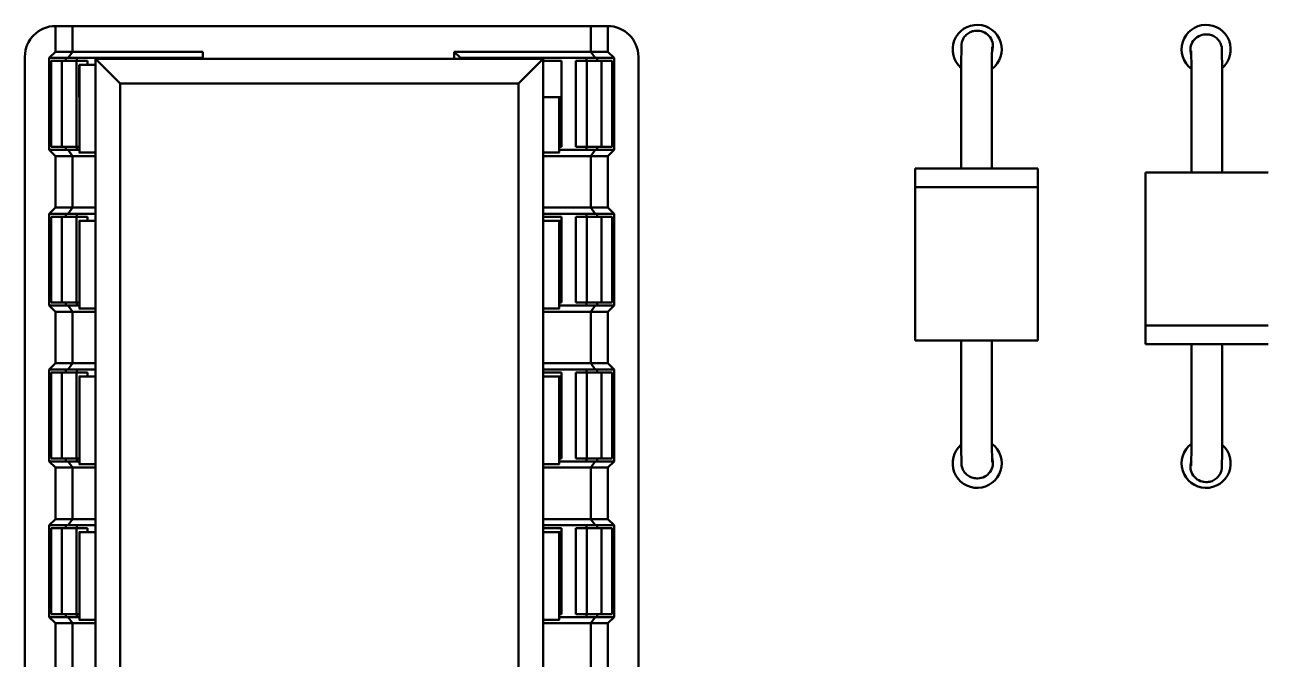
# Model space of a CAD drawing. Header units: millimetres. Extents: x -232 to 1390, y -69 to 653.
# Drawn here: x 533.29 to 553.55, y 396.87 to 407.21 of the extents above; entities that cross this region are included whole.
import ezdxf

# ---------------------------------------------------------------- set-up
doc = ezdxf.new("R2010")
doc.units = ezdxf.units.MM
doc.layers.add('Видимый контур (ГОСТ)', color=7, linetype='Continuous', lineweight=50)

msp = doc.modelspace()

# ---------------------------------------------------------------- linework, layer by layer
at = {"layer": 'Видимый контур (ГОСТ)'}
for p, q in [((533.787, 406.77), (533.787, 407.19)), ((533.787, 407.19), (534.062, 407.19)), ((534.062, 407.19), (542.512, 407.19)), ((534.062, 406.77), (534.062, 407.19)), ((542.512, 406.77), (542.512, 407.19)), ((542.512, 407.19), (542.787, 407.19)), ((542.787, 406.77), (542.787, 407.19)), ((548.804, 407.114), (548.817, 407.114)), ((552.549, 407.054), (552.536, 407.054)), ((533.681, 406.67), (533.787, 406.77)), ((533.787, 406.77), (534.062, 406.77)), ((533.99, 406.67), (534.062, 406.77)), ((534.062, 406.77), (536.187, 406.77)), ((536.187, 406.77), (536.187, 406.655)), ((540.287, 406.655), (540.287, 406.77)), ((540.287, 406.77), (542.512, 406.77)), ((540.387, 406.67), (540.287, 406.77)), ((542.512, 406.77), (542.787, 406.77)), ((542.583, 406.67), (542.512, 406.77)), ((542.787, 406.77), (542.892, 406.67)), ((533.287, 372.13), (533.287, 406.69)), ((533.681, 405.17), (533.681, 406.67)), ((533.681, 406.67), (533.956, 406.67)), ((533.715, 405.22), (533.715, 406.62)), ((533.715, 406.62), (533.888, 406.62)), ((533.888, 405.22), (533.888, 406.62)), ((533.888, 406.62), (534.129, 406.62)), ((533.956, 406.67), (533.956, 406.62)), ((533.956, 406.67), (533.99, 406.67)), ((533.99, 406.67), (536.187, 406.67)), ((534.129, 406.62), (534.305, 406.62)), ((534.129, 405.22), (534.129, 406.62)), ((534.132, 406.67), (534.132, 406.62)), ((534.172, 406.031), (534.172, 406.555)), ((534.177, 406.555), (534.172, 406.555)), ((534.177, 405.125), (534.177, 406.555)), ((534.437, 406.555), (534.177, 406.555)), ((534.305, 406.555), (534.305, 406.62)), ((541.737, 406.655), (534.437, 406.655)), ((534.437, 406.655), (534.437, 372.005)), ((534.841, 406.252), (534.437, 406.655)), ((540.387, 406.67), (542.583, 406.67)), ((540.387, 406.655), (540.387, 406.67)), ((541.333, 406.252), (541.737, 406.655)), ((541.737, 372.005), (541.737, 406.655)), ((541.737, 406.62), (542.034, 406.62)), ((542.034, 405.22), (542.034, 406.62)), ((542.268, 406.62), (542.445, 406.62)), ((542.268, 405.22), (542.268, 406.62)), ((542.441, 406.67), (542.441, 406.62)), ((542.445, 406.62), (542.685, 406.62)), ((542.445, 405.22), (542.445, 406.62)), ((542.583, 406.67), (542.617, 406.67)), ((542.617, 406.67), (542.617, 406.62)), ((542.617, 406.67), (542.892, 406.67)), ((542.685, 406.62), (542.858, 406.62)), ((542.685, 405.22), (542.685, 406.62)), ((542.858, 405.22), (542.858, 406.62)), ((542.892, 405.17), (542.892, 406.67)), ((543.287, 372.13), (543.287, 406.69)), ((541.333, 406.252), (534.841, 406.252)), ((534.841, 406.252), (534.841, 372.409)), ((541.333, 372.409), (541.333, 406.252)), ((534.172, 406.031), (534.168, 406.031)), ((541.996, 406.031), (541.737, 406.031)), ((541.996, 405.125), (541.996, 406.031)), ((541.996, 406.031), (542.012, 406.031)), ((548.549, 405.864), (548.549, 404.864)), ((549.049, 405.864), (549.049, 404.864)), ((552.303, 405.804), (552.303, 404.804)), ((552.803, 405.804), (552.803, 404.804)), ((533.787, 405.07), (533.681, 405.17)), ((533.956, 405.17), (533.681, 405.17)), ((533.715, 405.22), (533.888, 405.22)), ((533.888, 405.22), (534.129, 405.22)), ((533.956, 405.22), (533.956, 405.17)), ((533.99, 405.17), (533.956, 405.17)), ((533.99, 405.17), (534.062, 405.07)), ((534.169, 405.17), (533.99, 405.17)), ((534.129, 405.22), (534.168, 405.22)), ((534.132, 405.22), (534.132, 405.17)), ((534.177, 405.125), (534.169, 405.125)), ((534.437, 405.125), (534.177, 405.125)), ((541.996, 405.125), (541.737, 405.125)), ((541.996, 405.125), (542.004, 405.125)), ((542.583, 405.17), (542.004, 405.17)), ((542.012, 405.22), (542.034, 405.22)), ((542.268, 405.22), (542.445, 405.22)), ((542.441, 405.22), (542.441, 405.17)), ((542.445, 405.22), (542.685, 405.22)), ((542.583, 405.17), (542.512, 405.07)), ((542.617, 405.17), (542.583, 405.17)), ((542.617, 405.22), (542.617, 405.17)), ((542.892, 405.17), (542.617, 405.17)), ((542.685, 405.22), (542.858, 405.22)), ((542.892, 405.17), (542.787, 405.07)), ((533.787, 404.23), (533.787, 405.07)), ((534.062, 405.07), (533.787, 405.07)), ((534.437, 405.07), (534.062, 405.07)), ((534.062, 404.23), (534.062, 405.07)), ((542.512, 405.07), (541.737, 405.07)), ((542.787, 405.07), (542.512, 405.07)), ((542.512, 404.23), (542.512, 405.07)), ((542.787, 404.23), (542.787, 405.07)), ((547.799, 404.864), (547.799, 404.564)), ((549.799, 404.864), (547.8, 404.864)), ((549.799, 404.864), (549.799, 404.564)), ((551.553, 404.804), (553.552, 404.804)), ((551.553, 402.304), (551.553, 404.804)), ((549.799, 404.564), (547.799, 404.564)), ((547.799, 404.564), (547.799, 402.064)), ((547.8, 404.564), (549.799, 404.564)), ((549.799, 404.564), (549.799, 402.064)), ((533.681, 404.13), (533.787, 404.23)), ((533.681, 402.63), (533.681, 404.13)), ((533.681, 404.13), (533.956, 404.13)), ((533.787, 404.23), (534.062, 404.23)), ((533.956, 404.13), (533.99, 404.13)), ((533.956, 404.13), (533.956, 404.08)), ((533.99, 404.13), (534.062, 404.23)), ((533.99, 404.13), (534.437, 404.13)), ((534.062, 404.23), (534.437, 404.23)), ((534.132, 404.13), (534.132, 404.08)), ((541.737, 404.23), (542.512, 404.23)), ((541.737, 404.13), (542.583, 404.13)), ((542.441, 404.13), (542.441, 404.08)), ((542.512, 404.23), (542.787, 404.23)), ((542.583, 404.13), (542.512, 404.23)), ((542.583, 404.13), (542.617, 404.13)), ((542.617, 404.13), (542.892, 404.13)), ((542.617, 404.13), (542.617, 404.08)), ((542.787, 404.23), (542.892, 404.13)), ((542.892, 402.63), (542.892, 404.13)), ((533.715, 404.08), (533.888, 404.08)), ((533.715, 402.68), (533.715, 404.08)), ((533.888, 404.08), (534.129, 404.08)), ((533.888, 402.68), (533.888, 404.08)), ((534.129, 404.08), (534.305, 404.08)), ((534.129, 402.68), (534.129, 404.08)), ((534.177, 404.015), (534.168, 404.015)), ((534.177, 402.585), (534.177, 404.015)), ((534.437, 404.015), (534.177, 404.015)), ((534.305, 404.015), (534.305, 404.08)), ((541.737, 404.08), (542.034, 404.08)), ((541.996, 404.015), (541.737, 404.015)), ((541.996, 402.585), (541.996, 404.015)), ((541.996, 404.015), (542.012, 404.015)), ((542.034, 402.68), (542.034, 404.08)), ((542.268, 402.68), (542.268, 404.08)), ((542.268, 404.08), (542.445, 404.08)), ((542.445, 404.08), (542.685, 404.08)), ((542.445, 402.68), (542.445, 404.08)), ((542.685, 404.08), (542.858, 404.08)), ((542.685, 402.68), (542.685, 404.08)), ((542.858, 402.68), (542.858, 404.08)), ((533.787, 402.53), (533.681, 402.63)), ((533.956, 402.63), (533.681, 402.63)), ((533.715, 402.68), (533.888, 402.68)), ((533.787, 401.69), (533.787, 402.53)), ((534.062, 402.53), (533.787, 402.53)), ((533.888, 402.68), (534.129, 402.68)), ((533.956, 402.68), (533.956, 402.63)), ((533.99, 402.63), (533.956, 402.63)), ((534.169, 402.63), (533.99, 402.63)), ((533.99, 402.63), (534.062, 402.53)), ((534.437, 402.53), (534.062, 402.53)), ((534.062, 401.69), (534.062, 402.53)), ((534.129, 402.68), (534.168, 402.68)), ((534.132, 402.68), (534.132, 402.63)), ((534.177, 402.585), (534.169, 402.585)), ((534.437, 402.585), (534.177, 402.585)), ((541.996, 402.585), (541.737, 402.585)), ((542.512, 402.53), (541.737, 402.53)), ((541.996, 402.585), (542.004, 402.585)), ((542.583, 402.63), (542.004, 402.63)), ((542.012, 402.68), (542.034, 402.68)), ((542.268, 402.68), (542.445, 402.68)), ((542.441, 402.68), (542.441, 402.63)), ((542.445, 402.68), (542.685, 402.68)), ((542.583, 402.63), (542.512, 402.53)), ((542.787, 402.53), (542.512, 402.53)), ((542.512, 401.69), (542.512, 402.53)), ((542.617, 402.63), (542.583, 402.63)), ((542.617, 402.68), (542.617, 402.63)), ((542.892, 402.63), (542.617, 402.63)), ((542.685, 402.68), (542.858, 402.68)), ((542.892, 402.63), (542.787, 402.53)), ((542.787, 401.69), (542.787, 402.53)), ((551.553, 402.304), (553.553, 402.304)), ((551.553, 402.004), (551.553, 402.304)), ((553.553, 402.304), (551.553, 402.304)), ((549.799, 402.064), (547.799, 402.064)), ((548.549, 401.064), (548.549, 402.064)), ((549.049, 401.064), (549.049, 402.064)), ((551.553, 402.004), (553.553, 402.004)), ((552.303, 401.004), (552.303, 402.004)), ((552.803, 401.004), (552.803, 402.004)), ((533.681, 401.59), (533.787, 401.69)), ((533.787, 401.69), (534.062, 401.69)), ((533.99, 401.59), (534.062, 401.69)), ((534.062, 401.69), (534.437, 401.69)), ((541.737, 401.69), (542.512, 401.69)), ((542.512, 401.69), (542.787, 401.69)), ((542.583, 401.59), (542.512, 401.69)), ((542.787, 401.69), (542.892, 401.59)), ((533.681, 400.09), (533.681, 401.59)), ((533.681, 401.59), (533.956, 401.59)), ((533.715, 401.54), (533.888, 401.54)), ((533.715, 400.14), (533.715, 401.54)), ((533.888, 401.54), (534.129, 401.54)), ((533.888, 400.14), (533.888, 401.54)), ((533.956, 401.59), (533.99, 401.59)), ((533.956, 401.59), (533.956, 401.54)), ((533.99, 401.59), (534.437, 401.59)), ((534.129, 401.54), (534.305, 401.54)), ((534.129, 400.14), (534.129, 401.54)), ((534.132, 401.59), (534.132, 401.54)), ((534.177, 401.475), (534.168, 401.475)), ((534.177, 400.045), (534.177, 401.475)), ((534.437, 401.475), (534.177, 401.475)), ((534.305, 401.475), (534.305, 401.54)), ((541.737, 401.59), (542.583, 401.59)), ((541.737, 401.54), (542.034, 401.54)), ((541.996, 401.475), (541.737, 401.475)), ((541.996, 400.045), (541.996, 401.475)), ((541.996, 401.475), (542.012, 401.475)), ((542.034, 400.14), (542.034, 401.54)), ((542.268, 401.54), (542.445, 401.54)), ((542.268, 400.14), (542.268, 401.54)), ((542.441, 401.59), (542.441, 401.54)), ((542.445, 401.54), (542.685, 401.54)), ((542.445, 400.14), (542.445, 401.54)), ((542.583, 401.59), (542.617, 401.59)), ((542.617, 401.59), (542.617, 401.54)), ((542.617, 401.59), (542.892, 401.59)), ((542.685, 401.54), (542.858, 401.54)), ((542.685, 400.14), (542.685, 401.54)), ((542.858, 400.14), (542.858, 401.54)), ((542.892, 400.09), (542.892, 401.59)), ((533.787, 399.99), (533.681, 400.09)), ((533.956, 400.09), (533.681, 400.09)), ((533.715, 400.14), (533.888, 400.14)), ((533.888, 400.14), (534.129, 400.14)), ((533.956, 400.14), (533.956, 400.09)), ((533.99, 400.09), (533.956, 400.09)), ((534.169, 400.09), (533.99, 400.09)), ((533.99, 400.09), (534.062, 399.99)), ((534.129, 400.14), (534.168, 400.14)), ((534.132, 400.14), (534.132, 400.09)), ((542.583, 400.09), (542.004, 400.09)), ((542.012, 400.14), (542.034, 400.14)), ((542.268, 400.14), (542.445, 400.14)), ((542.441, 400.14), (542.441, 400.09)), ((542.445, 400.14), (542.685, 400.14)), ((542.583, 400.09), (542.512, 399.99)), ((542.617, 400.09), (542.583, 400.09)), ((542.617, 400.14), (542.617, 400.09)), ((542.892, 400.09), (542.617, 400.09)), ((542.685, 400.14), (542.858, 400.14)), ((542.892, 400.09), (542.787, 399.99)), ((533.787, 399.15), (533.787, 399.99)), ((534.062, 399.99), (533.787, 399.99)), ((534.437, 399.99), (534.062, 399.99)), ((534.062, 399.15), (534.062, 399.99)), ((534.177, 400.045), (534.169, 400.045)), ((534.437, 400.045), (534.177, 400.045)), ((541.996, 400.045), (541.737, 400.045)), ((542.512, 399.99), (541.737, 399.99)), ((541.996, 400.045), (542.004, 400.045)), ((542.787, 399.99), (542.512, 399.99)), ((542.512, 399.15), (542.512, 399.99)), ((542.787, 399.15), (542.787, 399.99)), ((548.804, 399.814), (548.817, 399.814)), ((552.549, 399.754), (552.536, 399.754)), ((533.681, 399.05), (533.787, 399.15)), ((533.681, 397.55), (533.681, 399.05)), ((533.681, 399.05), (533.956, 399.05)), ((533.787, 399.15), (534.062, 399.15)), ((533.956, 399.05), (533.99, 399.05)), ((533.956, 399.05), (533.956, 399)), ((533.99, 399.05), (534.062, 399.15)), ((533.99, 399.05), (534.437, 399.05)), ((534.062, 399.15), (534.437, 399.15)), ((534.132, 399.05), (534.132, 399)), ((541.737, 399.15), (542.512, 399.15)), ((541.737, 399.05), (542.583, 399.05)), ((542.441, 399.05), (542.441, 399)), ((542.512, 399.15), (542.787, 399.15)), ((542.583, 399.05), (542.512, 399.15)), ((542.583, 399.05), (542.617, 399.05)), ((542.617, 399.05), (542.617, 399)), ((542.617, 399.05), (542.892, 399.05)), ((542.787, 399.15), (542.892, 399.05)), ((542.892, 397.55), (542.892, 399.05)), ((533.715, 399), (533.888, 399)), ((533.715, 397.6), (533.715, 399)), ((533.888, 399), (534.129, 399)), ((533.888, 397.6), (533.888, 399)), ((534.129, 399), (534.305, 399)), ((534.129, 397.6), (534.129, 399)), ((534.177, 398.935), (534.168, 398.935)), ((534.177, 397.505), (534.177, 398.935)), ((534.437, 398.935), (534.177, 398.935)), ((534.305, 398.935), (534.305, 399)), ((541.737, 399), (542.034, 399)), ((541.996, 398.935), (541.737, 398.935)), ((541.996, 397.505), (541.996, 398.935)), ((541.996, 398.935), (542.012, 398.935)), ((542.034, 397.6), (542.034, 399)), ((542.268, 399), (542.445, 399)), ((542.268, 397.6), (542.268, 399)), ((542.445, 399), (542.685, 399)), ((542.445, 397.6), (542.445, 399)), ((542.685, 399), (542.858, 399)), ((542.685, 397.6), (542.685, 399)), ((542.858, 397.6), (542.858, 399)), ((533.787, 397.45), (533.681, 397.55)), ((533.956, 397.55), (533.681, 397.55)), ((533.715, 397.6), (533.888, 397.6)), ((533.787, 396.61), (533.787, 397.45)), ((534.062, 397.45), (533.787, 397.45)), ((533.888, 397.6), (534.129, 397.6)), ((533.956, 397.6), (533.956, 397.55)), ((533.99, 397.55), (533.956, 397.55)), ((534.169, 397.55), (533.99, 397.55)), ((533.99, 397.55), (534.062, 397.45)), ((534.437, 397.45), (534.062, 397.45)), ((534.062, 396.61), (534.062, 397.45)), ((534.129, 397.6), (534.168, 397.6)), ((534.132, 397.6), (534.132, 397.55)), ((534.177, 397.505), (534.169, 397.505)), ((534.437, 397.505), (534.177, 397.505)), ((541.996, 397.505), (541.737, 397.505)), ((542.512, 397.45), (541.737, 397.45)), ((541.996, 397.505), (542.004, 397.505)), ((542.583, 397.55), (542.004, 397.55)), ((542.012, 397.6), (542.034, 397.6)), ((542.268, 397.6), (542.445, 397.6)), ((542.441, 397.6), (542.441, 397.55)), ((542.445, 397.6), (542.685, 397.6)), ((542.583, 397.55), (542.512, 397.45)), ((542.787, 397.45), (542.512, 397.45)), ((542.512, 396.61), (542.512, 397.45)), ((542.617, 397.55), (542.583, 397.55)), ((542.617, 397.6), (542.617, 397.55)), ((542.892, 397.55), (542.617, 397.55)), ((542.685, 397.6), (542.858, 397.6)), ((542.892, 397.55), (542.787, 397.45)), ((542.787, 396.61), (542.787, 397.45))]:
    msp.add_line(p, q, dxfattribs=at)
for centre, radius, start, end in [((533.787, 406.69), 0.5, 90, 180), ((542.787, 406.69), 0.5, 0, 90), ((548.81, 406.809), 0.4, 306.9113, 229.5115), ((552.542, 406.809), 0.4, 310.4408, 233.0445), ((548.81, 400.059), 0.4, 130.4443, 53.0479), ((552.542, 400.059), 0.4, 126.9148, 49.5152)]:
    msp.add_arc(centre, radius, start, end, dxfattribs=at)
for centre, major_axis, ratio, start_param, end_param in [((548.817, 406.864), (0.084, 0.235), 0.999993, 4.712389, 6.626194), ((552.536, 406.804), (0, 0.25), 0.999991, 0, 1.913825), ((548.817, 400.064), (0, -0.25), 0.999991, 0, 1.913825), ((552.536, 400.004), (-0.084, -0.235), 0.999993, 4.712389, 6.626194)]:
    msp.add_ellipse(centre, major_axis=major_axis, ratio=ratio, start_param=start_param, end_param=end_param, dxfattribs=at)
for points, knots in [([(548.549, 405.864), (548.549, 405.972), (548.549, 406.082), (548.55, 406.285), (548.55, 406.382), (548.551, 406.552), (548.551, 406.628), (548.552, 406.75), (548.552, 406.797), (548.553, 406.844), (548.553, 406.855), (548.553, 406.868), (548.554, 406.871), (548.554, 406.877), (548.554, 406.88), (548.555, 406.886), (548.555, 406.888), (548.555, 406.893), (548.556, 406.895), (548.556, 406.902), (548.557, 406.906), (548.559, 406.917), (548.56, 406.922), (548.564, 406.937), (548.567, 406.946), (548.577, 406.971), (548.585, 406.987), (548.609, 407.023), (548.626, 407.042), (548.666, 407.074), (548.689, 407.088), (548.739, 407.107), (548.765, 407.112), (548.796, 407.114), (548.8, 407.114), (548.804, 407.114)], [0, 0, 0, 0, 0.0324992, 0.0324992, 0.0644142, 0.0644142, 0.0963788, 0.0963788, 0.1284538, 0.1284538, 0.1447957, 0.1447957, 0.1489782, 0.1489782, 0.1521247, 0.1521247, 0.153339, 0.153339, 0.1544016, 0.1544016, 0.1560521, 0.1560521, 0.1578302, 0.1578302, 0.1607547, 0.1607547, 0.1660486, 0.1660486, 0.1735452, 0.1735452, 0.1814923, 0.1814923, 0.1894598, 0.1894598, 0.1906342, 0.1906342, 0.1906342, 0.1906342]), ([(552.549, 407.054), (552.576, 407.054), (552.603, 407.049), (552.654, 407.032), (552.678, 407.019), (552.72, 406.987), (552.739, 406.968), (552.769, 406.924), (552.781, 406.9), (552.791, 406.864), (552.794, 406.854), (552.796, 406.84), (552.796, 406.837), (552.797, 406.83), (552.798, 406.827), (552.798, 406.822), (552.798, 406.82), (552.799, 406.814), (552.799, 406.812), (552.799, 406.802), (552.799, 406.795), (552.8, 406.761), (552.8, 406.72), (552.801, 406.603), (552.802, 406.526), (552.802, 406.355), (552.802, 406.26), (552.803, 406.061), (552.803, 405.954), (552.803, 405.833), (552.803, 405.818), (552.803, 405.804)], [0, 0, 0, 0, 0.0081125, 0.0081125, 0.016076, 0.016076, 0.0240438, 0.0240438, 0.0319923, 0.0319923, 0.0353136, 0.0353136, 0.0366907, 0.0366907, 0.0383251, 0.0383251, 0.0402332, 0.0402332, 0.0438857, 0.0438857, 0.0548218, 0.0548218, 0.0880087, 0.0880087, 0.122187, 0.122187, 0.1542506, 0.1542506, 0.1862209, 0.1862209, 0.1905617, 0.1905617, 0.1905617, 0.1905617]), ([(549.053, 406.848), (549.053, 406.848), (549.053, 406.848), (549.053, 406.844), (549.053, 406.838), (549.052, 406.812), (549.052, 406.784), (549.051, 406.703), (549.051, 406.642), (549.05, 406.496), (549.05, 406.409), (549.05, 406.221), (549.05, 406.118), (549.049, 405.964), (549.049, 405.914), (549.049, 405.864)], [0.043655, 0.043655, 0.043655, 0.043655, 0.0467443, 0.0467443, 0.0580322, 0.0580322, 0.0812257, 0.0812257, 0.1114934, 0.1114934, 0.1430298, 0.1430298, 0.1747649, 0.1747649, 0.1897177, 0.1897177, 0.1897177, 0.1897177]), ([(552.303, 405.804), (552.303, 405.912), (552.303, 406.021), (552.302, 406.223), (552.302, 406.319), (552.302, 406.489), (552.301, 406.564), (552.301, 406.684), (552.3, 406.73), (552.3, 406.773), (552.299, 406.783), (552.299, 406.788), (552.299, 406.788), (552.299, 406.788)], [0, 0, 0, 0, 0.0323603, 0.0323603, 0.064132, 0.064132, 0.0958965, 0.0958965, 0.1275516, 0.1275516, 0.1428124, 0.1428124, 0.1459465, 0.1459465, 0.1459465, 0.1459465]), ([(548.804, 399.814), (548.777, 399.814), (548.749, 399.818), (548.698, 399.836), (548.674, 399.848), (548.632, 399.88), (548.613, 399.9), (548.583, 399.944), (548.571, 399.968), (548.561, 400.003), (548.558, 400.014), (548.556, 400.027), (548.556, 400.031), (548.555, 400.038), (548.555, 400.041), (548.554, 400.046), (548.554, 400.048), (548.554, 400.054), (548.554, 400.056), (548.553, 400.066), (548.553, 400.072), (548.552, 400.107), (548.552, 400.148), (548.551, 400.265), (548.551, 400.342), (548.55, 400.513), (548.55, 400.608), (548.55, 400.807), (548.549, 400.914), (548.549, 401.035), (548.549, 401.05), (548.549, 401.064)], [0, 0, 0, 0, 0.0081125, 0.0081125, 0.016076, 0.016076, 0.0240438, 0.0240438, 0.0319923, 0.0319923, 0.0353136, 0.0353136, 0.0366907, 0.0366907, 0.0383251, 0.0383251, 0.0402332, 0.0402332, 0.0438857, 0.0438857, 0.0548218, 0.0548218, 0.0880087, 0.0880087, 0.122187, 0.122187, 0.1542506, 0.1542506, 0.1862209, 0.1862209, 0.1905617, 0.1905617, 0.1905617, 0.1905617]), ([(549.049, 401.064), (549.049, 400.956), (549.049, 400.847), (549.05, 400.644), (549.05, 400.548), (549.051, 400.379), (549.051, 400.304), (549.052, 400.184), (549.052, 400.137), (549.053, 400.095), (549.053, 400.085), (549.053, 400.08), (549.053, 400.08), (549.053, 400.08)], [0, 0, 0, 0, 0.0323603, 0.0323603, 0.064132, 0.064132, 0.0958965, 0.0958965, 0.1275516, 0.1275516, 0.1428124, 0.1428124, 0.1459465, 0.1459465, 0.1459465, 0.1459465]), ([(552.299, 400.019), (552.299, 400.019), (552.299, 400.02), (552.299, 400.023), (552.299, 400.03), (552.3, 400.056), (552.3, 400.084), (552.301, 400.165), (552.301, 400.226), (552.302, 400.371), (552.302, 400.459), (552.303, 400.647), (552.303, 400.75), (552.303, 400.904), (552.303, 400.954), (552.303, 401.004)], [0.043655, 0.043655, 0.043655, 0.043655, 0.0467443, 0.0467443, 0.0580322, 0.0580322, 0.0812257, 0.0812257, 0.1114934, 0.1114934, 0.1430298, 0.1430298, 0.1747649, 0.1747649, 0.1897177, 0.1897177, 0.1897177, 0.1897177]), ([(552.803, 401.004), (552.803, 400.895), (552.803, 400.786), (552.802, 400.582), (552.802, 400.486), (552.802, 400.316), (552.801, 400.24), (552.801, 400.118), (552.8, 400.071), (552.799, 400.024), (552.799, 400.013), (552.799, 399.999), (552.799, 399.997), (552.798, 399.991), (552.798, 399.988), (552.798, 399.982), (552.797, 399.98), (552.797, 399.975), (552.797, 399.973), (552.796, 399.966), (552.795, 399.961), (552.793, 399.951), (552.792, 399.946), (552.788, 399.931), (552.785, 399.922), (552.775, 399.896), (552.767, 399.881), (552.743, 399.845), (552.726, 399.826), (552.686, 399.794), (552.663, 399.78), (552.613, 399.761), (552.587, 399.755), (552.556, 399.754), (552.552, 399.754), (552.549, 399.754)], [0, 0, 0, 0, 0.0324992, 0.0324992, 0.0644142, 0.0644142, 0.0963788, 0.0963788, 0.1284538, 0.1284538, 0.1447957, 0.1447957, 0.1489782, 0.1489782, 0.1521247, 0.1521247, 0.153339, 0.153339, 0.1544016, 0.1544016, 0.1560521, 0.1560521, 0.1578302, 0.1578302, 0.1607547, 0.1607547, 0.1660486, 0.1660486, 0.1735452, 0.1735452, 0.1814923, 0.1814923, 0.1894598, 0.1894598, 0.1906342, 0.1906342, 0.1906342, 0.1906342])]:
    msp.add_open_spline(points, degree=3, knots=knots, dxfattribs=at)

doc.saveas('drawing.dxf')
